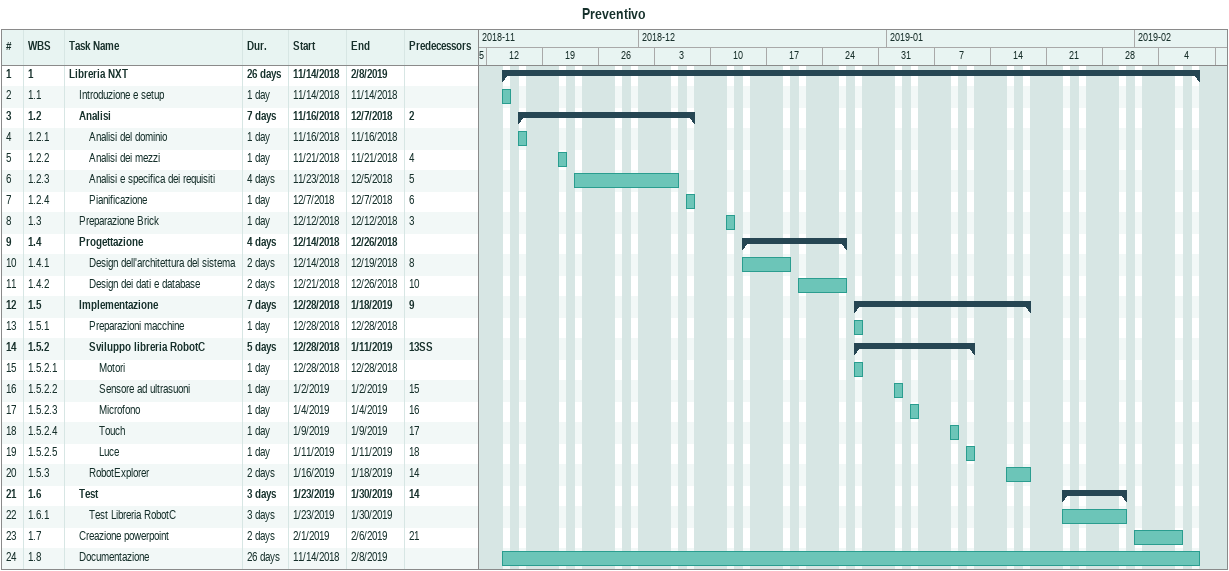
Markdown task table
Preventivo

| ID | WBS | Task | Duration | Start | Finish | Predecessors |
|---|---|---|---|---|---|---|
| 1 | 1 | **Libreria NXT** | 26d | 2018-11-14 | 2019-02-08 |  |
| 2 | 1.1 | Introduzione e setup | 1d | 2018-11-14 | 2018-11-14 |  |
| 3 | 1.2 | **Analisi** | 7d | 2018-11-16 | 2018-12-07 | 2 |
| 4 | 1.2.1 | Analisi del dominio | 1d | 2018-11-16 | 2018-11-16 |  |
| 5 | 1.2.2 | Analisi dei mezzi | 1d | 2018-11-21 | 2018-11-21 | 4 |
| 6 | 1.2.3 | Analisi e specifica dei requisiti | 4d | 2018-11-23 | 2018-12-05 | 5 |
| 7 | 1.2.4 | Pianificazione | 1d | 2018-12-07 | 2018-12-07 | 6 |
| 8 | 1.3 | Preparazione Brick | 1d | 2018-12-12 | 2018-12-12 | 3 |
| 9 | 1.4 | **Progettazione** | 4d | 2018-12-14 | 2018-12-26 |  |
| 10 | 1.4.1 | Design dell'architettura del sistema | 2d | 2018-12-14 | 2018-12-19 | 8 |
| 11 | 1.4.2 | Design dei dati e database | 2d | 2018-12-21 | 2018-12-26 | 10 |
| 12 | 1.5 | **Implementazione** | 7d | 2018-12-28 | 2019-01-18 | 9 |
| 13 | 1.5.1 | Preparazioni macchine | 1d | 2018-12-28 | 2018-12-28 |  |
| 14 | 1.5.2 | **Sviluppo libreria RobotC** | 5d | 2018-12-28 | 2019-01-11 | 13SS |
| 15 | 1.5.2.1 | Motori | 1d | 2018-12-28 | 2018-12-28 |  |
| 16 | 1.5.2.2 | Sensore ad ultrasuoni | 1d | 2019-01-02 | 2019-01-02 | 15 |
| 17 | 1.5.2.3 | Microfono | 1d | 2019-01-04 | 2019-01-04 | 16 |
| 18 | 1.5.2.4 | Touch | 1d | 2019-01-09 | 2019-01-09 | 17 |
| 19 | 1.5.2.5 | Luce | 1d | 2019-01-11 | 2019-01-11 | 18 |
| 20 | 1.5.3 | RobotExplorer | 2d | 2019-01-16 | 2019-01-18 | 14 |
| 21 | 1.6 | **Test** | 3d | 2019-01-23 | 2019-01-30 | 14 |
| 22 | 1.6.1 | Test Libreria RobotC | 3d | 2019-01-23 | 2019-01-30 |  |
| 23 | 1.7 | Creazione powerpoint | 2d | 2019-02-01 | 2019-02-06 | 21 |
| 24 | 1.8 | Documentazione | 26d | 2018-11-14 | 2019-02-08 |  |
